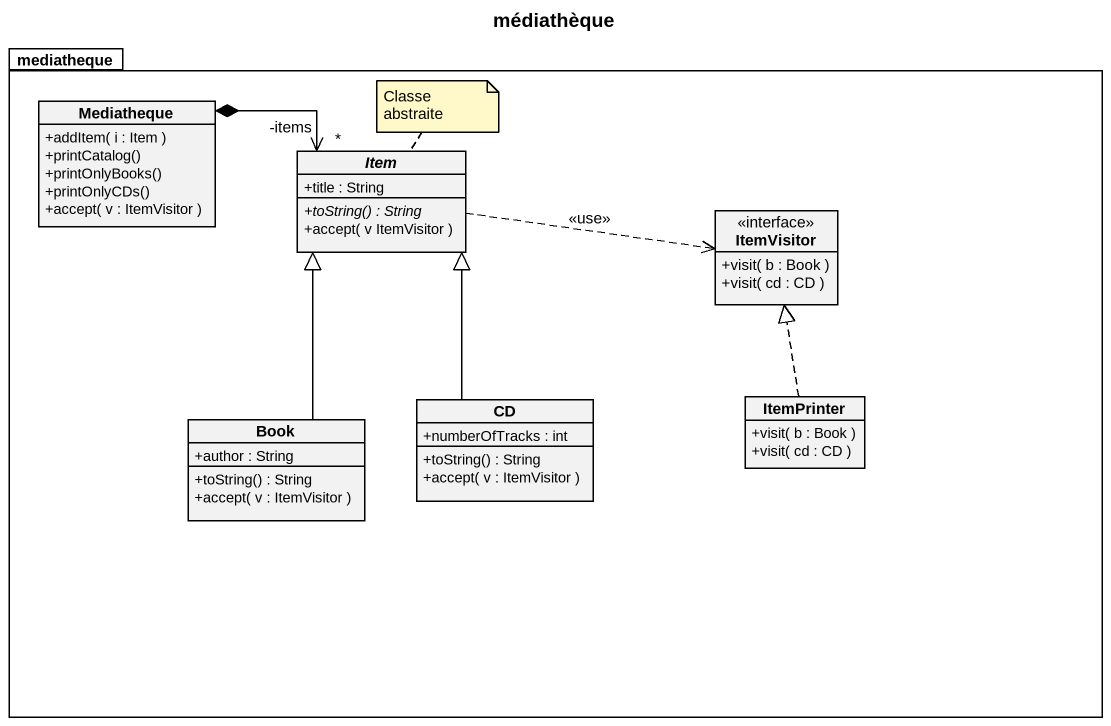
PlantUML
@startuml
title médiathèque
hide circle
hide empty members
skinparam classAttributeIconSize 0
package mediatheque {
  class Mediatheque {
    +addItem( i : Item )
    +printCatalog()
    +printOnlyBooks()
    +printOnlyCDs()
    +accept( v : ItemVisitor )
  }
  abstract class Item {
    +title : String
    {abstract} +toString() : String
    +accept( v ItemVisitor )
  }
  interface ItemVisitor {
    +visit( b : Book )
    +visit( cd : CD )
  }
  class Book {
    +author : String
    +toString() : String
    +accept( v : ItemVisitor )
  }
  class CD {
    +numberOfTracks : int
    +toString() : String
    +accept( v : ItemVisitor )
  }
  class ItemPrinter {
    +visit( b : Book )
    +visit( cd : CD )
  }
}
Mediatheque *-right-> "*\n-items" Item
Item .right.> ItemVisitor : <<use>>
Book -up-|> Item
CD -up-|> Item
ItemPrinter .up.|> ItemVisitor
note top of Item : Classe abstraite
@enduml
